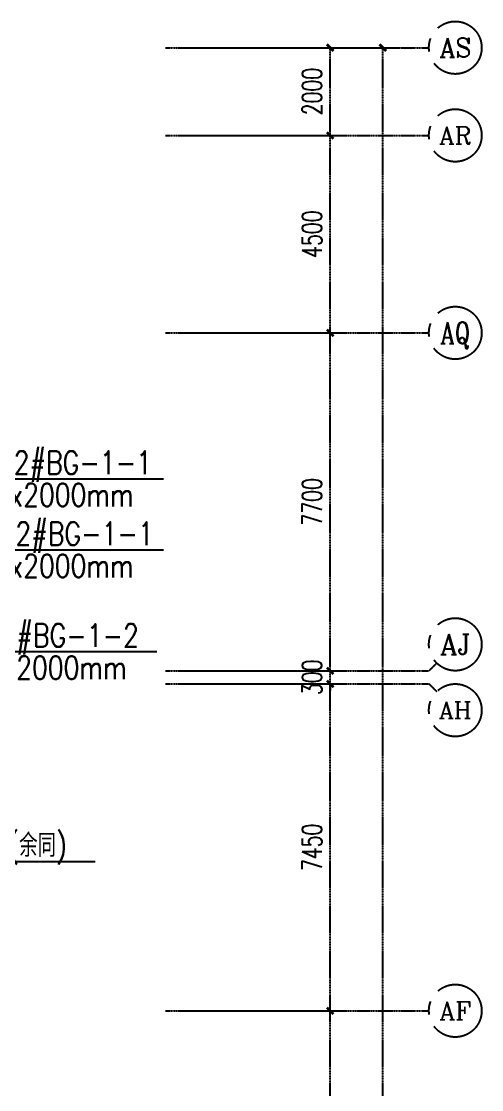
# Model space of a CAD drawing. Extents: x 1241380 to 1952554, y 1012187 to 1766051.
# Drawn here: x 1687229 to 1697715, y 1269374 to 1293721 of the extents above; entities that cross this region are included whole.
import ezdxf
from ezdxf.enums import TextEntityAlignment as Align

# ---------------------------------------------------------------- set-up
doc = ezdxf.new("R2010")
doc.units = 0
doc.linetypes.add('CENTER', pattern=[2, 1.25, -0.25, 0.25, -0.25])
for name, color, linetype in [('1-建筑底图', 8, 'Continuous'), ('AXIS', 251, 'CENTER'), ('AXIS_TEXT', 7, 'Continuous'), ('TEL_LEAD', 3, 'Continuous')]:
    doc.layers.add(name, color=color, linetype=linetype)
doc.styles.add('_TCH_AXIS', font='COMPLEX', dxfattribs={"bigfont": 'GBCBIG'})
doc.styles.add('_TCH_DIM_T3', font='SIMPLEX', dxfattribs={"width": 0.705882, "bigfont": 'GBCBIG'})
doc.styles.add('_TEL_DIM', font='SIMPLEX', dxfattribs={"width": 0.8, "height": 3.5, "bigfont": 'HZTXT'})
doc.styles.add('COMPLEX', font='COMPLEX')
doc.styles.get("Standard").update_dxf_attribs({"font": 'gbeitc.shx', "bigfont": 'gbcbig.shx'})
doc.linetypes.add('JIEDI', pattern='A,1.25,-0.25,0.25,-0.25,0.625,["/",Standard,S=0.6,R=0,X=0,Y=-0.3],0.625,-0.25,0.25,-0.25', length=4)
doc.dimstyles.new('_TCH_ARCH&&150', dxfattribs={"dimtxt": 446.25, "dimasz": 150, "dimexe": 375, "dimexo": 450, "dimgap": 189.375, "dimtad": 1, "dimdec": 0, "dimzin": 0, "dimdsep": 46, "dimtxsty": '_TCH_DIM_T3', "dimblk": 'ARCHTICK', "dimcen": 0.09, "dimclrt": 7, "dimazin": 2, "dimtfac": 1, "dimtdec": 0, "dimtix": 1, "dimtmove": 2, "dimatfit": 3, "dimfxl": 1, "dimtolj": 1, "dimtzin": 0, "dimarcsym": 0})

# ---------------------------------------------------------------- blocks, each defined once
blk = doc.blocks.new('_AXISO')
blk.add_circle((0, 0), 0.5)
at = {"layer": 'AXIS_TEXT', "style": 'COMPLEX', "width": 1.041667}
blk.add_attdef('A', text='', height=0.56, dxfattribs=at).set_placement((-0.25, -0.28), (0.25, -0.28), align=Align.FIT)
blk = doc.blocks.new('_ArchTick')
at = {"color": 0, "linetype": 'ByBlock', "const_width": 0.4}
blk.add_lwpolyline([(-0.5, -0.5), (0.5, 0.5)], dxfattribs=at)
blk = doc.blocks.new('*D134')
at = {"layer": 'AXIS', "color": 0, "lineweight": -2, "transparency": 16777216}
for p, q in [((1046908, 863592), (1051783, 863592)), ((1051408, 773292), (1051408, 863592)), ((1046908, 773292), (1051783, 773292))]:
    blk.add_line(p, q, dxfattribs=at)
at = {"layer": 'Defpoints', "color": 0}
for p in [(1046458, 863592), (1051408, 863592), (1046458, 773292)]:
    blk.add_point(p, dxfattribs=at)
at = {"layer": 'AXIS', "color": 0, "lineweight": -2, "transparency": 16777216, "xscale": 150, "yscale": 150, "zscale": 150}
for p, rotation in [((1051408, 863592), 90), ((1051408, 773292), 270)]:
    blk.add_blockref('_ArchTick', p, dxfattribs=dict(at, rotation=rotation))
at = {"layer": 'AXIS', "color": 7, "transparency": 16777216, "insert": (1050996, 818442), "char_height": 446.2, "attachment_point": 5, "rotation": 90, "style": '_TCH_DIM_T3'}
blk.add_mtext('\\A1;90300', dxfattribs=at)
blk = doc.blocks.new('*D114')
at = {"layer": 'AXIS', "color": 0, "lineweight": -2, "transparency": 16777216}
for p, q in [((1046908, 841642), (1050583, 841642)), ((1050208, 834042), (1050208, 841642)), ((1046908, 834042), (1050583, 834042))]:
    blk.add_line(p, q, dxfattribs=at)
at = {"layer": 'Defpoints', "color": 0}
for p in [(1046458, 841642), (1050208, 841642), (1046458, 834042)]:
    blk.add_point(p, dxfattribs=at)
at = {"layer": 'AXIS', "color": 0, "lineweight": -2, "transparency": 16777216, "xscale": 150, "yscale": 150, "zscale": 150}
for p, rotation in [((1050208, 841642), 90), ((1050208, 834042), 270)]:
    blk.add_blockref('_ArchTick', p, dxfattribs=dict(at, rotation=rotation))
at = {"layer": 'AXIS', "color": 7, "transparency": 16777216, "insert": (1049796, 837842), "char_height": 446.2, "attachment_point": 5, "rotation": 90, "style": '_TCH_DIM_T3'}
blk.add_mtext('\\A1;7600', dxfattribs=at)
blk = doc.blocks.new('*D115')
at = {"layer": 'AXIS', "color": 0, "lineweight": -2, "transparency": 16777216}
for p, q in [((1046908, 849092), (1050583, 849092)), ((1050208, 841642), (1050208, 849092)), ((1046908, 841642), (1050583, 841642))]:
    blk.add_line(p, q, dxfattribs=at)
at = {"layer": 'Defpoints', "color": 0}
for p in [(1046458, 849092), (1050208, 849092), (1046458, 841642)]:
    blk.add_point(p, dxfattribs=at)
at = {"layer": 'AXIS', "color": 0, "lineweight": -2, "transparency": 16777216, "xscale": 150, "yscale": 150, "zscale": 150}
for p, rotation in [((1050208, 849092), 90), ((1050208, 841642), 270)]:
    blk.add_blockref('_ArchTick', p, dxfattribs=dict(at, rotation=rotation))
at = {"layer": 'AXIS', "color": 7, "transparency": 16777216, "insert": (1049796, 845367), "char_height": 446.2, "attachment_point": 5, "rotation": 90, "style": '_TCH_DIM_T3'}
blk.add_mtext('\\A1;7450', dxfattribs=at)
blk = doc.blocks.new('*D116')
at = {"layer": 'AXIS', "color": 0, "lineweight": -2, "transparency": 16777216}
for p, q in [((1050208, 849392), (1050208, 849542)), ((1046908, 849392), (1050583, 849392)), ((1050208, 849092), (1050208, 849392)), ((1046908, 849092), (1050583, 849092)), ((1050208, 849092), (1050208, 848942))]:
    blk.add_line(p, q, dxfattribs=at)
at = {"layer": 'Defpoints', "color": 0}
for p in [(1046458, 849392), (1050208, 849392), (1046458, 849092)]:
    blk.add_point(p, dxfattribs=at)
at = {"layer": 'AXIS', "color": 0, "lineweight": -2, "transparency": 16777216, "xscale": 150, "yscale": 150, "zscale": 150}
for p, rotation in [((1050208, 849392), 270), ((1050208, 849092), 90)]:
    blk.add_blockref('_ArchTick', p, dxfattribs=dict(at, rotation=rotation))
at = {"layer": 'AXIS', "color": 7, "transparency": 16777216, "insert": (1049796, 849242), "char_height": 446.2, "attachment_point": 5, "rotation": 90, "style": '_TCH_DIM_T3'}
blk.add_mtext('\\A1;300', dxfattribs=at)
blk = doc.blocks.new('*D117')
at = {"layer": 'AXIS', "color": 0, "lineweight": -2, "transparency": 16777216}
for p, q in [((1046908, 857092), (1050583, 857092)), ((1050208, 849392), (1050208, 857092)), ((1046908, 849392), (1050583, 849392))]:
    blk.add_line(p, q, dxfattribs=at)
at = {"layer": 'Defpoints', "color": 0}
for p in [(1046458, 857092), (1050208, 857092), (1046458, 849392)]:
    blk.add_point(p, dxfattribs=at)
at = {"layer": 'AXIS', "color": 0, "lineweight": -2, "transparency": 16777216, "xscale": 150, "yscale": 150, "zscale": 150}
for p, rotation in [((1050208, 857092), 90), ((1050208, 849392), 270)]:
    blk.add_blockref('_ArchTick', p, dxfattribs=dict(at, rotation=rotation))
at = {"layer": 'AXIS', "color": 7, "transparency": 16777216, "insert": (1049796, 853242), "char_height": 446.2, "attachment_point": 5, "rotation": 90, "style": '_TCH_DIM_T3'}
blk.add_mtext('\\A1;7700', dxfattribs=at)
blk = doc.blocks.new('*D118')
at = {"layer": 'AXIS', "color": 0, "lineweight": -2, "transparency": 16777216}
for p, q in [((1046908, 861592), (1050583, 861592)), ((1050208, 857092), (1050208, 861592)), ((1046908, 857092), (1050583, 857092))]:
    blk.add_line(p, q, dxfattribs=at)
at = {"layer": 'Defpoints', "color": 0}
for p in [(1046458, 861592), (1050208, 861592), (1046458, 857092)]:
    blk.add_point(p, dxfattribs=at)
at = {"layer": 'AXIS', "color": 0, "lineweight": -2, "transparency": 16777216, "xscale": 150, "yscale": 150, "zscale": 150}
for p, rotation in [((1050208, 861592), 90), ((1050208, 857092), 270)]:
    blk.add_blockref('_ArchTick', p, dxfattribs=dict(at, rotation=rotation))
at = {"layer": 'AXIS', "color": 7, "transparency": 16777216, "insert": (1049796, 859342), "char_height": 446.2, "attachment_point": 5, "rotation": 90, "style": '_TCH_DIM_T3'}
blk.add_mtext('\\A1;4500', dxfattribs=at)
blk = doc.blocks.new('*D89')
at = {"layer": 'AXIS', "color": 0, "lineweight": -2, "transparency": 16777216}
for p, q in [((1046908, 863592), (1050583, 863592)), ((1050208, 861592), (1050208, 863592)), ((1046908, 861592), (1050583, 861592))]:
    blk.add_line(p, q, dxfattribs=at)
at = {"layer": 'Defpoints', "color": 0}
for p in [(1046458, 863592), (1050208, 863592), (1046458, 861592)]:
    blk.add_point(p, dxfattribs=at)
at = {"layer": 'AXIS', "color": 0, "lineweight": -2, "transparency": 16777216, "xscale": 150, "yscale": 150, "zscale": 150}
for p, rotation in [((1050208, 863592), 90), ((1050208, 861592), 270)]:
    blk.add_blockref('_ArchTick', p, dxfattribs=dict(at, rotation=rotation))
at = {"layer": 'AXIS', "color": 7, "transparency": 16777216, "insert": (1049796, 862592), "char_height": 446.2, "attachment_point": 5, "rotation": 90, "style": '_TCH_DIM_T3'}
blk.add_mtext('\\A1;2000', dxfattribs=at)
blk = doc.blocks.new('ERT')
at = {"layer": 'AXIS'}
for p, q in [((1046458.2, 863592.1), (1052458.2, 863592.1)), ((1046458.2, 861592.1), (1052458.2, 861592.1)), ((1046458.2, 857092.1), (1052458.2, 857092.1)), ((1052633.9, 849567.8), (1052458.2, 849392.1)), ((1046458.2, 849392.1), (1052458.2, 849392.1)), ((1046458.2, 849092.1), (1052458.2, 849092.1)), ((1052633.9, 848916.3), (1052458.2, 849092.1)), ((1046458.2, 841642.1), (1052458.2, 841642.1))]:
    blk.add_line(p, q, dxfattribs=at)
ref = blk.add_blockref('_AXISO', (1053058.2, 863592.1), dxfattribs=dict(at, xscale=1200, yscale=1200, zscale=1200))
ref.add_attrib('A', 'AS', dxfattribs={"layer": 'AXIS_TEXT', "height": 432.18, "style": '_TCH_AXIS'}).set_placement((1052698.1, 863376), (1053418.3, 863376), align=Align.FIT)
ref = blk.add_blockref('_AXISO', (1053058.2, 861592.1), dxfattribs=dict(at, xscale=1200, yscale=1200, zscale=1200))
ref.add_attrib('A', 'AR', dxfattribs={"layer": 'AXIS_TEXT', "height": 398.24, "style": '_TCH_AXIS'}).set_placement((1052688.4, 861393), (1053428, 861393), align=Align.FIT)
ref = blk.add_blockref('_AXISO', (1053058.2, 857092.1), dxfattribs=dict(at, xscale=1200, yscale=1200, zscale=1200))
ref.add_attrib('A', 'AQ', dxfattribs={"layer": 'AXIS_TEXT', "height": 482.95, "style": '_TCH_AXIS', "width": 0.807692}).set_placement((1052714.6, 856850.6), (1053401.8, 856850.6), align=Align.FIT)
ref = blk.add_blockref('_AXISO', (1053058.2, 849992.1), dxfattribs=dict(at, xscale=1200, yscale=1200, zscale=1200))
ref.add_attrib('A', 'AJ', dxfattribs={"layer": 'AXIS_TEXT', "height": 460.87, "style": '_TCH_AXIS'}).set_placement((1052707.1, 849761.6), (1053409.3, 849761.6), align=Align.FIT)
ref = blk.add_blockref('_AXISO', (1053058.2, 848492.1), dxfattribs=dict(at, xscale=1200, yscale=1200, zscale=1200))
ref.add_attrib('A', 'AH', dxfattribs={"layer": 'AXIS_TEXT', "height": 382.94, "style": '_TCH_AXIS'}).set_placement((1052684.4, 848300.6), (1053432, 848300.6), align=Align.FIT)
ref = blk.add_blockref('_AXISO', (1053058.2, 841642.1), dxfattribs=dict(at, xscale=1200, yscale=1200, zscale=1200))
ref.add_attrib('A', 'AF', dxfattribs={"layer": 'AXIS_TEXT', "height": 414.63, "style": '_TCH_AXIS'}).set_placement((1052692.9, 841434.8), (1053423.5, 841434.8), align=Align.FIT)
for p1, p2, distance, picture, middle in [((1046458.2, 773292.1), (1046458.2, 863592.1), -4950, '*D134', (1050995.7, 818442.1)), ((1046458.2, 861592.1), (1046458.2, 863592.1), -3750, '*D89', (1049795.7, 862592.1)), ((1046458.2, 857092.1), (1046458.2, 861592.1), -3750, '*D118', (1049795.7, 859342.1)), ((1046458.2, 849392.1), (1046458.2, 857092.1), -3750, '*D117', (1049795.7, 853242.1)), ((1046458.2, 849092.1), (1046458.2, 849392.1), -3750, '*D116', (1049795.7, 849242.1)), ((1046458.2, 841642.1), (1046458.2, 849092.1), -3750, '*D115', (1049795.7, 845367.1)), ((1046458.2, 834042.1), (1046458.2, 841642.1), -3750, '*D114', (1049795.7, 837842.1))]:
    dim = blk.add_aligned_dim(p1=p1, p2=p2, distance=distance, dimstyle='_TCH_ARCH&&150', dxfattribs=at)
    dim.commit()
    dim.dimension.update_dxf_attribs({"geometry": picture, "text_midpoint": middle})
blk = doc.blocks.new('1-一层建筑底图')
at = {"layer": '1-建筑底图', "color": 8}
blk.add_blockref('ERT', (-926708, -773142), dxfattribs=at)

msp = doc.modelspace()

# ---------------------------------------------------------------- linework, layer by layer
at = {"layer": 'TEL_LEAD', "color": 3}
for p, q in [((1681183.6, 1283296.7), (1690470.7, 1283296.7)), ((1681183.6, 1281678.5), (1690470.7, 1281678.5)), ((1681215, 1279358.9), (1690311.8, 1279358.9))]:
    msp.add_line(p, q, dxfattribs=at)
at = {"layer": 'TEL_LEAD'}
msp.add_line((1676840.9, 1274575), (1688913.1, 1274575), dxfattribs=at)

# ---------------------------------------------------------------- block references
at = {"layer": '1-建筑底图', "linetype": 'JIEDI'}
msp.add_blockref('1-一层建筑底图', (1570765, 1202671.1), dxfattribs=at)

# ---------------------------------------------------------------- texts
at = {"layer": 'TEL_LEAD', "color": 7, "style": '_TEL_DIM', "width": 0.8}
for s, p in [('内网机柜：NCS-2#BG-1-1', (1683353.2, 1283401.7)), ('机柜尺寸：42U：600x600x2000mm', (1680863, 1282666.7)), ('外网机柜：NC-2#BG-1-1', (1683753.2, 1281783.5)), ('机柜尺寸：42U：600x600x2000mm', (1680863, 1281048.5)), ('设备网机柜：NC-2#BG-1-2', (1682994.3, 1279463.9)), ('机柜尺寸：42U：600x600x2000mm', (1680704.1, 1278728.9)), ('弱电线槽:CT-200X100,梁下200安装(余同) ', (1678471.9, 1274680))]:
    msp.add_text(s, height=525, dxfattribs=at).set_placement(p)

doc.saveas('drawing.dxf')
